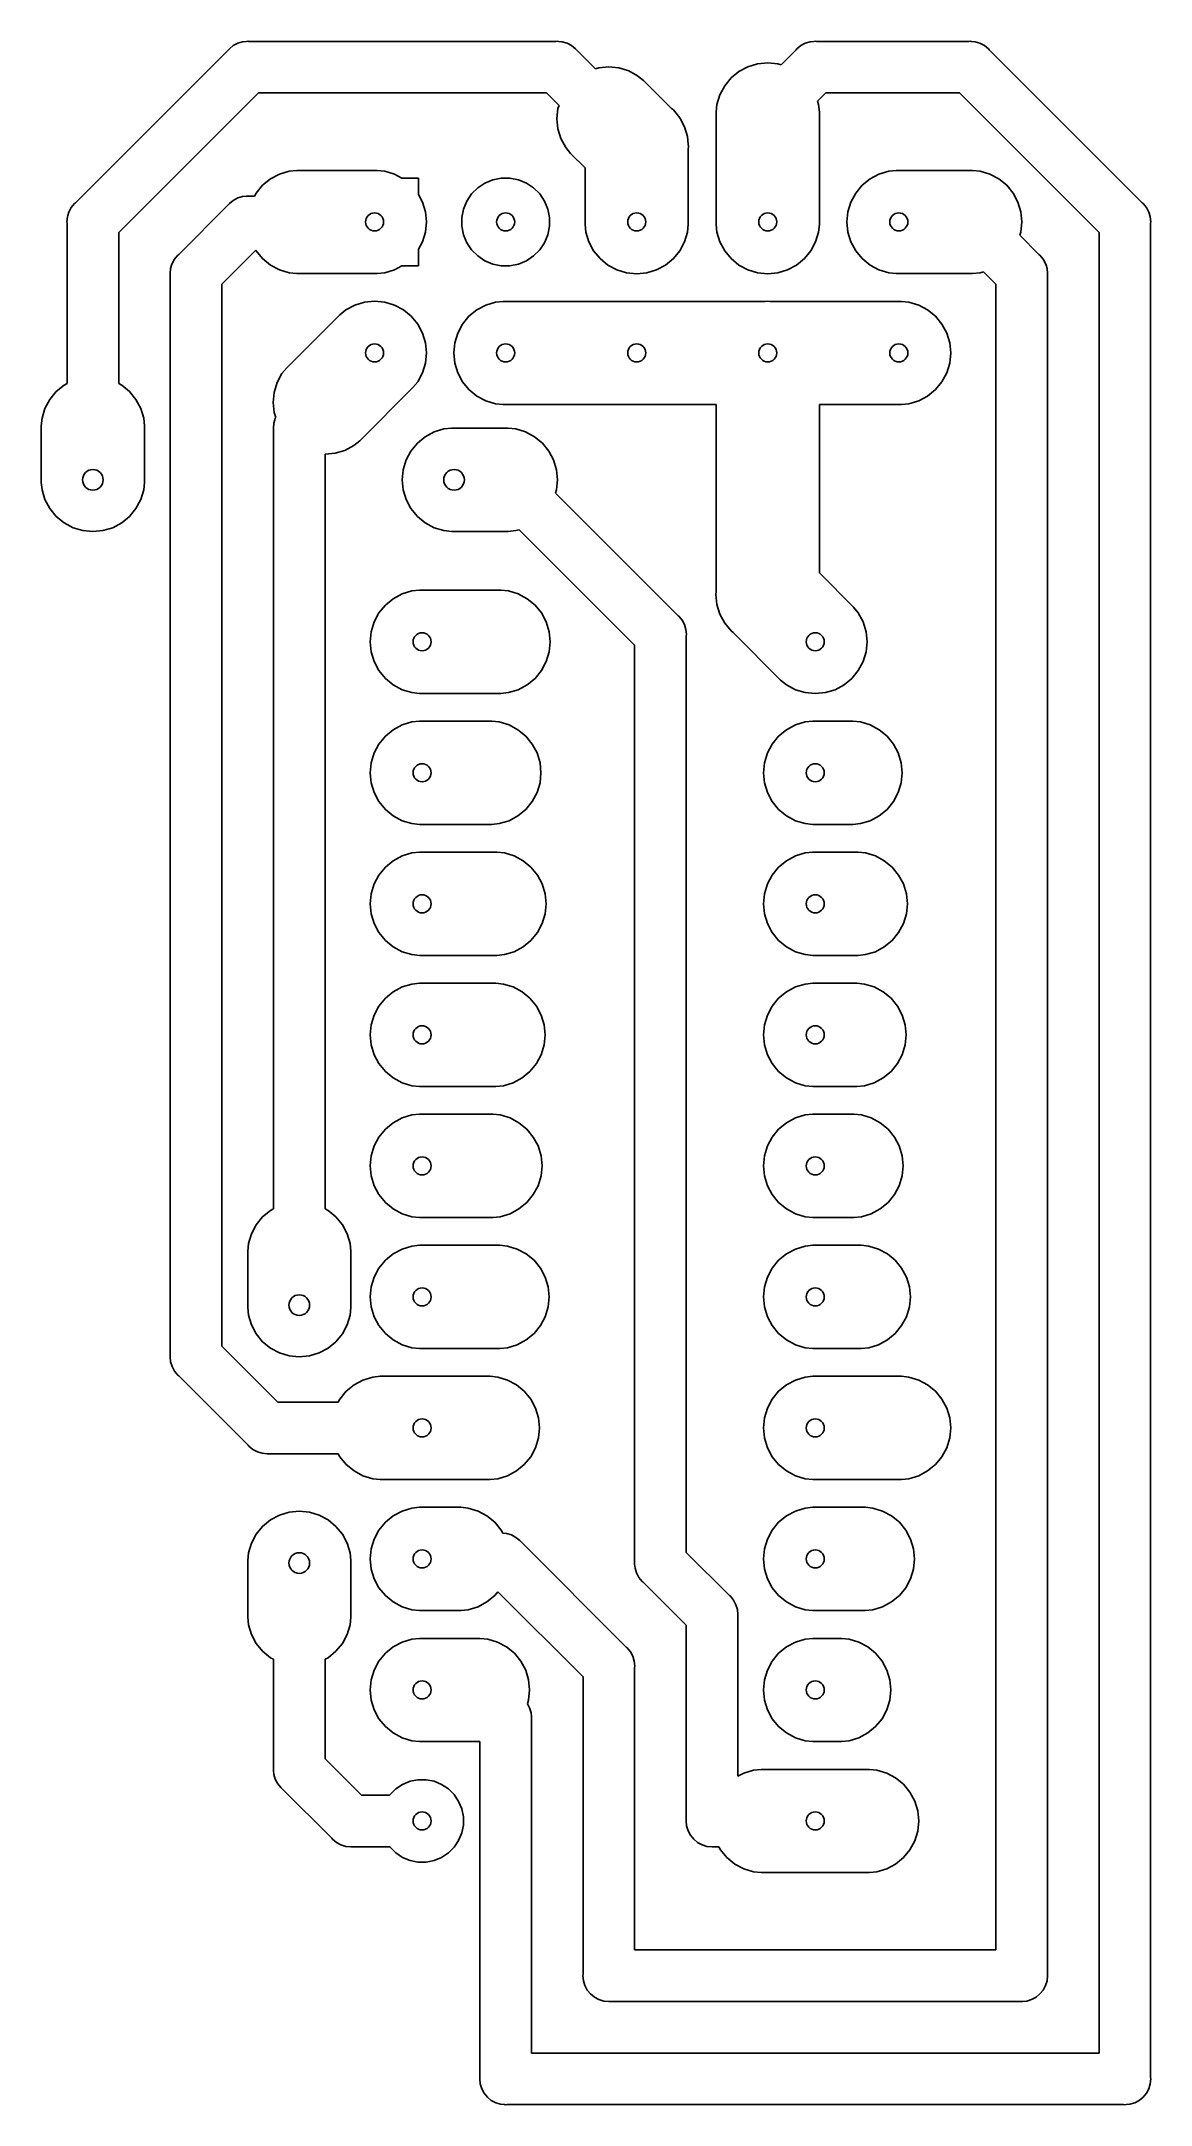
# Model space of a CAD drawing. Extents: x 126 to 147.5, y -120.5 to -80.5.
import ezdxf

# ---------------------------------------------------------------- set-up
doc = ezdxf.new("R2010")
doc.units = 0
doc.layers.add('BLACK', color=7, linetype='CONTINUOUS')

msp = doc.modelspace()

# ---------------------------------------------------------------- linework, layer by layer
at = {"layer": 'BLACK', "linetype": 'CONTINUOUS'}
for p, q in [((126.664, -83.6291), (129.629, -80.6638)), ((129.629, -80.6638), (129.645, -80.6447)), ((129.645, -80.6447), (129.721, -80.5823)), ((129.721, -80.5823), (129.808, -80.5358)), ((129.808, -80.5358), (129.902, -80.5072)), ((129.902, -80.5072), (129.975, -80.5)), ((129.975, -80.5), (130, -80.4976)), ((130, -80.4976), (130.025, -80.5)), ((130.025, -80.5), (135.975, -80.5)), ((135.975, -80.5), (136, -80.4976)), ((136, -80.4976), (136.025, -80.5)), ((136.025, -80.5), (136.098, -80.5072)), ((136.098, -80.5072), (136.192, -80.5358)), ((136.192, -80.5358), (136.279, -80.5823)), ((136.279, -80.5823), (136.355, -80.6447)), ((136.355, -80.6447), (136.371, -80.6638)), ((136.371, -80.6638), (136.741, -81.0336)), ((140.339, -80.9536), (140.629, -80.6638)), ((140.629, -80.6638), (140.645, -80.6447)), ((140.645, -80.6447), (140.721, -80.5823)), ((140.721, -80.5823), (140.808, -80.5358)), ((140.808, -80.5358), (140.902, -80.5072)), ((140.902, -80.5072), (140.975, -80.5)), ((140.975, -80.5), (141, -80.4976)), ((140.975, -80.5), (140.975, -80.5)), ((141, -80.4976), (141.025, -80.5)), ((141.025, -80.5), (143.975, -80.5)), ((143.975, -80.5), (144, -80.4976)), ((144, -80.4976), (144.025, -80.5)), ((144.025, -80.5), (144.098, -80.5072)), ((144.098, -80.5072), (144.192, -80.5358)), ((144.192, -80.5358), (144.279, -80.5823)), ((144.279, -80.5823), (144.355, -80.6447)), ((144.355, -80.6447), (144.371, -80.6638)), ((144.371, -80.6638), (147.336, -83.6291)), ((136.741, -81.0336), (136.804, -81.0145)), ((136.804, -81.0145), (137, -80.9952)), ((137, -80.9952), (137.196, -81.0145)), ((137.196, -81.0145), (137.385, -81.0717)), ((137.385, -81.0717), (137.558, -81.1645)), ((137.558, -81.1645), (137.672, -81.2582)), ((139.369, -81.2095), (139.522, -81.0845)), ((139.522, -81.0845), (139.695, -80.9917)), ((139.695, -80.9917), (139.884, -80.9345)), ((139.884, -80.9345), (140.08, -80.9152)), ((140.08, -80.9152), (140.276, -80.9345)), ((140.276, -80.9345), (140.339, -80.9536)), ((130.207, -81.5), (127.5, -84.2071)), ((135.793, -81.5), (130.207, -81.5)), ((136.034, -81.7408), (135.793, -81.5)), ((137.672, -81.2582), (138.212, -81.7982)), ((139.094, -81.724), (139.152, -81.5355)), ((139.152, -81.5355), (139.245, -81.3617)), ((139.245, -81.3617), (139.369, -81.2095)), ((141.207, -81.5), (141.046, -81.6608)), ((143.793, -81.5), (141.207, -81.5)), ((146.5, -84.2071), (143.793, -81.5)), ((135.995, -82), (136.014, -81.804)), ((136.014, -82.196), (135.995, -82)), ((136.014, -81.804), (136.034, -81.7408)), ((138.212, -81.7982), (138.251, -81.8295)), ((138.251, -81.8295), (138.375, -81.9817)), ((138.375, -81.9817), (138.468, -82.1555)), ((139.08, -81.8709), (139.094, -81.724)), ((139.08, -84.0491), (139.08, -81.8709)), ((141.046, -81.6608), (141.066, -81.724)), ((141.066, -81.724), (141.08, -81.8709)), ((141.08, -81.8709), (141.08, -84.0491)), ((136.072, -82.3845), (136.014, -82.196)), ((136.165, -82.5583), (136.072, -82.3845)), ((138.468, -82.1555), (138.526, -82.344)), ((138.526, -82.344), (138.54, -82.4909)), ((136.258, -82.6724), (136.165, -82.5583)), ((136.54, -82.9542), (136.258, -82.6724)), ((138.54, -82.4909), (138.545, -82.54)), ((138.545, -82.54), (138.54, -82.5891)), ((138.54, -82.5891), (138.54, -84.0491)), ((130.289, -83.2895), (130.442, -83.1645)), ((130.442, -83.1645), (130.615, -83.0717)), ((130.615, -83.0717), (130.804, -83.0145)), ((130.804, -83.0145), (130.951, -83)), ((130.951, -83), (132.509, -83)), ((132.509, -83), (132.656, -83.0145)), ((132.656, -83.0145), (132.845, -83.0717)), ((132.845, -83.0717), (132.991, -83.15)), ((132.991, -83.15), (133.31, -83.15)), ((133.31, -83.15), (133.31, -83.4689)), ((134.597, -83.2467), (134.752, -83.1827)), ((134.752, -83.1827), (134.916, -83.15)), ((134.916, -83.15), (135.084, -83.15)), ((135.084, -83.15), (135.248, -83.1827)), ((135.248, -83.1827), (135.403, -83.2467)), ((136.54, -84.0491), (136.54, -82.9542)), ((141.909, -83.2895), (142.062, -83.1645)), ((142.062, -83.1645), (142.235, -83.0717)), ((142.235, -83.0717), (142.424, -83.0145)), ((142.424, -83.0145), (142.571, -83)), ((142.571, -83), (144.049, -83)), ((144.049, -83), (144.196, -83.0145)), ((144.196, -83.0145), (144.385, -83.0717)), ((144.385, -83.0717), (144.558, -83.1645)), ((144.558, -83.1645), (144.711, -83.2895)), ((129.645, -83.6447), (129.721, -83.5823)), ((129.721, -83.5823), (129.808, -83.5358)), ((129.808, -83.5358), (129.902, -83.5072)), ((129.902, -83.5072), (129.975, -83.5)), ((129.975, -83.5), (130, -83.4976)), ((130, -83.4976), (130.025, -83.5)), ((130.025, -83.5), (130.133, -83.5)), ((130.133, -83.5), (130.165, -83.4417)), ((130.165, -83.4417), (130.289, -83.2895)), ((133.31, -83.4689), (133.388, -83.6155)), ((134.183, -83.7521), (134.247, -83.5974)), ((134.247, -83.5974), (134.34, -83.4582)), ((134.34, -83.4582), (134.458, -83.3398)), ((134.458, -83.3398), (134.597, -83.2467)), ((135.403, -83.2467), (135.542, -83.3398)), ((135.542, -83.3398), (135.66, -83.4582)), ((135.66, -83.4582), (135.753, -83.5974)), ((135.753, -83.5974), (135.817, -83.7521)), ((141.692, -83.6155), (141.785, -83.4417)), ((141.785, -83.4417), (141.909, -83.2895)), ((144.711, -83.2895), (144.835, -83.4417)), ((144.835, -83.4417), (144.928, -83.6155)), ((126.498, -84), (126.507, -83.902)), ((126.5, -84.0246), (126.498, -84)), ((126.507, -83.902), (126.516, -83.8734)), ((126.516, -83.8734), (126.536, -83.8077)), ((126.536, -83.8077), (126.582, -83.7209)), ((126.582, -83.7209), (126.645, -83.6447)), ((126.645, -83.6447), (126.664, -83.6291)), ((128.664, -84.6291), (129.629, -83.6638)), ((129.629, -83.6638), (129.645, -83.6447)), ((133.388, -83.6155), (133.446, -83.804)), ((133.446, -83.804), (133.465, -84)), ((133.465, -84), (133.446, -84.196)), ((134.15, -83.9163), (134.183, -83.7521)), ((134.15, -84.0837), (134.15, -83.9163)), ((135.817, -83.7521), (135.85, -83.9163)), ((135.85, -83.9163), (135.85, -84.0837)), ((141.615, -84), (141.634, -83.804)), ((141.634, -84.196), (141.615, -84)), ((141.634, -83.804), (141.692, -83.6155)), ((144.928, -83.6155), (144.986, -83.804)), ((144.986, -83.804), (145.005, -84)), ((145.005, -84), (144.986, -84.196)), ((147.336, -83.6291), (147.355, -83.6447)), ((147.355, -83.6447), (147.418, -83.7209)), ((147.418, -83.7209), (147.464, -83.8077)), ((147.464, -83.8077), (147.491, -83.8953)), ((147.491, -83.8953), (147.493, -83.902)), ((147.493, -83.902), (147.502, -84)), ((147.502, -84), (147.5, -84.0246)), ((126.5, -87.1334), (126.5, -84.0246)), ((127.5, -84.2071), (127.5, -87.1334)), ((133.388, -84.3845), (133.31, -84.5311)), ((133.446, -84.196), (133.388, -84.3845)), ((134.183, -84.2479), (134.15, -84.0837)), ((134.247, -84.4026), (134.183, -84.2479)), ((134.34, -84.5418), (134.247, -84.4026)), ((135.753, -84.4026), (135.66, -84.5418)), ((135.817, -84.2479), (135.753, -84.4026)), ((135.85, -84.0837), (135.817, -84.2479)), ((136.554, -84.196), (136.54, -84.0491)), ((136.612, -84.3845), (136.554, -84.196)), ((136.705, -84.5583), (136.612, -84.3845)), ((138.468, -84.3845), (138.375, -84.5583)), ((138.526, -84.196), (138.468, -84.3845)), ((138.54, -84.0491), (138.526, -84.196)), ((139.094, -84.196), (139.08, -84.0491)), ((139.152, -84.3845), (139.094, -84.196)), ((139.245, -84.5583), (139.152, -84.3845)), ((141.008, -84.3845), (140.915, -84.5583)), ((141.066, -84.196), (141.008, -84.3845)), ((141.08, -84.0491), (141.066, -84.196)), ((141.692, -84.3845), (141.634, -84.196)), ((141.785, -84.5583), (141.692, -84.3845)), ((144.986, -84.196), (144.966, -84.2592)), ((144.966, -84.2592), (145.336, -84.6291)), ((146.5, -119.5), (146.5, -84.2071)), ((147.5, -84.0246), (147.5, -119.975)), ((128.533, -84.8173), (128.536, -84.8077)), ((128.536, -84.8077), (128.582, -84.7209)), ((128.582, -84.7209), (128.645, -84.6447)), ((128.645, -84.6447), (128.664, -84.6291)), ((130.159, -84.5481), (129.5, -85.2071)), ((130.165, -84.5583), (130.159, -84.5481)), ((130.289, -84.7105), (130.165, -84.5583)), ((130.442, -84.8355), (130.289, -84.7105)), ((133.31, -84.5311), (133.31, -84.85)), ((134.458, -84.6602), (134.34, -84.5418)), ((134.597, -84.7533), (134.458, -84.6602)), ((134.752, -84.8173), (134.597, -84.7533)), ((135.403, -84.7533), (135.248, -84.8173)), ((135.542, -84.6602), (135.403, -84.7533)), ((135.66, -84.5418), (135.542, -84.6602)), ((136.829, -84.7105), (136.705, -84.5583)), ((136.982, -84.8355), (136.829, -84.7105)), ((138.251, -84.7105), (138.098, -84.8355)), ((138.375, -84.5583), (138.251, -84.7105)), ((139.369, -84.7105), (139.245, -84.5583)), ((139.522, -84.8355), (139.369, -84.7105)), ((140.791, -84.7105), (140.638, -84.8355)), ((140.915, -84.5583), (140.791, -84.7105)), ((141.909, -84.7105), (141.785, -84.5583)), ((142.062, -84.8355), (141.909, -84.7105)), ((145.336, -84.6291), (145.355, -84.6447)), ((145.355, -84.6447), (145.418, -84.7209)), ((145.418, -84.7209), (145.464, -84.8077)), ((145.464, -84.8077), (145.473, -84.8355)), ((128.498, -85), (128.507, -84.902)), ((128.5, -85.0246), (128.498, -85)), ((128.5, -105.975), (128.5, -85.0246)), ((128.507, -84.902), (128.533, -84.8173)), ((129.5, -85.2071), (129.5, -105.793)), ((130.615, -84.9283), (130.442, -84.8355)), ((130.804, -84.9855), (130.615, -84.9283)), ((130.951, -85), (130.804, -84.9855)), ((132.509, -85), (130.951, -85)), ((132.656, -84.9855), (132.509, -85)), ((132.845, -84.9283), (132.656, -84.9855)), ((132.991, -84.85), (132.845, -84.9283)), ((133.31, -84.85), (132.991, -84.85)), ((134.916, -84.85), (134.752, -84.8173)), ((135.084, -84.85), (134.916, -84.85)), ((135.248, -84.8173), (135.084, -84.85)), ((137.155, -84.9283), (136.982, -84.8355)), ((137.344, -84.9855), (137.155, -84.9283)), ((137.54, -85.0048), (137.344, -84.9855)), ((137.736, -84.9855), (137.54, -85.0048)), ((137.925, -84.9283), (137.736, -84.9855)), ((138.098, -84.8355), (137.925, -84.9283)), ((139.695, -84.9283), (139.522, -84.8355)), ((139.884, -84.9855), (139.695, -84.9283)), ((140.08, -85.0048), (139.884, -84.9855)), ((140.276, -84.9855), (140.08, -85.0048)), ((140.465, -84.9283), (140.276, -84.9855)), ((140.638, -84.8355), (140.465, -84.9283)), ((142.235, -84.9283), (142.062, -84.8355)), ((142.424, -84.9855), (142.235, -84.9283)), ((142.571, -85), (142.424, -84.9855)), ((144.049, -85), (142.571, -85)), ((144.196, -84.9855), (144.049, -85)), ((144.259, -84.9664), (144.196, -84.9855)), ((144.5, -85.2071), (144.259, -84.9664)), ((144.5, -117.5), (144.5, -85.2071)), ((145.473, -84.8355), (145.493, -84.902)), ((145.493, -84.902), (145.502, -85)), ((145.502, -85), (145.5, -85.0246)), ((145.5, -85.0246), (145.5, -117.975)), ((132.075, -85.6117), (132.264, -85.5545)), ((132.264, -85.5545), (132.46, -85.5352)), ((132.46, -85.5352), (132.656, -85.5545)), ((132.656, -85.5545), (132.845, -85.6117)), ((134.615, -85.6117), (134.804, -85.5545)), ((134.804, -85.5545), (134.951, -85.54)), ((134.951, -85.54), (140.031, -85.54)), ((140.031, -85.54), (140.08, -85.5352)), ((140.08, -85.5352), (140.129, -85.54)), ((140.129, -85.54), (142.669, -85.54)), ((142.669, -85.54), (142.816, -85.5545)), ((142.816, -85.5545), (143.005, -85.6117)), ((130.758, -86.8276), (131.788, -85.7982)), ((131.788, -85.7982), (131.902, -85.7045)), ((131.902, -85.7045), (132.075, -85.6117)), ((132.845, -85.6117), (133.018, -85.7045)), ((133.018, -85.7045), (133.171, -85.8295)), ((133.171, -85.8295), (133.295, -85.9817)), ((133.295, -85.9817), (133.388, -86.1555)), ((134.072, -86.1555), (134.165, -85.9817)), ((134.165, -85.9817), (134.289, -85.8295)), ((134.289, -85.8295), (134.442, -85.7045)), ((134.442, -85.7045), (134.615, -85.6117)), ((143.005, -85.6117), (143.178, -85.7045)), ((143.178, -85.7045), (143.331, -85.8295)), ((143.331, -85.8295), (143.455, -85.9817)), ((143.455, -85.9817), (143.548, -86.1555)), ((133.388, -86.1555), (133.446, -86.344)), ((133.446, -86.344), (133.465, -86.54)), ((133.995, -86.54), (134.014, -86.344)), ((134.014, -86.344), (134.072, -86.1555)), ((143.548, -86.1555), (143.606, -86.344)), ((143.606, -86.344), (143.625, -86.54)), ((133.446, -86.736), (133.388, -86.9245)), ((133.465, -86.54), (133.446, -86.736)), ((134.014, -86.736), (133.995, -86.54)), ((134.072, -86.9245), (134.014, -86.736)), ((143.606, -86.736), (143.548, -86.9245)), ((143.625, -86.54), (143.606, -86.736)), ((126.289, -87.2895), (126.442, -87.1645)), ((126.442, -87.1645), (126.5, -87.1334)), ((127.5, -87.1334), (127.558, -87.1645)), ((127.558, -87.1645), (127.711, -87.2895)), ((130.514, -87.304), (130.572, -87.1155)), ((130.572, -87.1155), (130.665, -86.9417)), ((130.665, -86.9417), (130.758, -86.8276)), ((133.295, -87.0983), (133.202, -87.2124)), ((133.388, -86.9245), (133.295, -87.0983)), ((134.165, -87.0983), (134.072, -86.9245)), ((134.289, -87.2505), (134.165, -87.0983)), ((143.455, -87.0983), (143.331, -87.2505)), ((143.548, -86.9245), (143.455, -87.0983)), ((126.072, -87.6155), (126.165, -87.4417)), ((126.165, -87.4417), (126.289, -87.2895)), ((127.711, -87.2895), (127.835, -87.4417)), ((127.835, -87.4417), (127.928, -87.6155)), ((130.495, -87.5), (130.514, -87.304)), ((130.514, -87.696), (130.495, -87.5)), ((133.202, -87.2124), (132.172, -88.2418)), ((134.442, -87.3755), (134.289, -87.2505)), ((134.615, -87.4683), (134.442, -87.3755)), ((134.804, -87.5255), (134.615, -87.4683)), ((134.951, -87.54), (134.804, -87.5255)), ((139.08, -87.54), (134.951, -87.54)), ((139.08, -91.1709), (139.08, -87.54)), ((142.669, -87.54), (141.08, -87.54)), ((141.08, -87.54), (141.08, -90.8058)), ((142.816, -87.5255), (142.669, -87.54)), ((143.005, -87.4683), (142.816, -87.5255)), ((143.178, -87.3755), (143.005, -87.4683)), ((143.331, -87.2505), (143.178, -87.3755)), ((126, -87.9509), (126.014, -87.804)), ((126, -89.0491), (126, -87.9509)), ((126.014, -87.804), (126.072, -87.6155)), ((127.928, -87.6155), (127.986, -87.804)), ((127.986, -87.804), (128, -87.9509)), ((128, -87.9509), (128, -89.0491)), ((130.498, -88), (130.507, -87.902)), ((130.5, -88.0246), (130.498, -88)), ((130.507, -87.902), (130.527, -87.8362)), ((130.544, -87.7928), (130.514, -87.696)), ((130.527, -87.8362), (130.536, -87.8077)), ((130.536, -87.8077), (130.544, -87.7928)), ((133.804, -88.0145), (133.951, -88)), ((133.951, -88), (135.049, -88)), ((135.049, -88), (135.196, -88.0145)), ((130.5, -103.133), (130.5, -88.0246)), ((132.058, -88.3355), (131.885, -88.4283)), ((132.172, -88.2418), (132.058, -88.3355)), ((133.165, -88.4417), (133.289, -88.2895)), ((133.289, -88.2895), (133.442, -88.1645)), ((133.442, -88.1645), (133.615, -88.0717)), ((133.615, -88.0717), (133.804, -88.0145)), ((135.196, -88.0145), (135.385, -88.0717)), ((135.385, -88.0717), (135.558, -88.1645)), ((135.558, -88.1645), (135.711, -88.2895)), ((135.711, -88.2895), (135.835, -88.4417)), ((131.696, -88.4855), (131.5, -88.5048)), ((131.5, -88.5048), (131.5, -103.133)), ((131.885, -88.4283), (131.696, -88.4855)), ((132.995, -89), (133.014, -88.804)), ((133.014, -88.804), (133.072, -88.6155)), ((133.072, -88.6155), (133.165, -88.4417)), ((135.835, -88.4417), (135.928, -88.6155)), ((135.928, -88.6155), (135.986, -88.804)), ((135.986, -88.804), (136.005, -89)), ((126.014, -89.196), (126, -89.0491)), ((126.072, -89.3845), (126.014, -89.196)), ((127.986, -89.196), (127.928, -89.3845)), ((128, -89.0491), (127.986, -89.196)), ((133.014, -89.196), (132.995, -89)), ((133.072, -89.3845), (133.014, -89.196)), ((135.986, -89.196), (135.966, -89.2592)), ((136.005, -89), (135.986, -89.196)), ((126.165, -89.5583), (126.072, -89.3845)), ((126.289, -89.7105), (126.165, -89.5583)), ((127.835, -89.5583), (127.711, -89.7105)), ((127.928, -89.3845), (127.835, -89.5583)), ((133.165, -89.5583), (133.072, -89.3845)), ((133.289, -89.7105), (133.165, -89.5583)), ((135.966, -89.2592), (136.371, -89.6638)), ((126.442, -89.8355), (126.289, -89.7105)), ((126.615, -89.9283), (126.442, -89.8355)), ((126.804, -89.9855), (126.615, -89.9283)), ((127, -90.0048), (126.804, -89.9855)), ((127.196, -89.9855), (127, -90.0048)), ((127.385, -89.9283), (127.196, -89.9855)), ((127.558, -89.8355), (127.385, -89.9283)), ((127.711, -89.7105), (127.558, -89.8355)), ((133.442, -89.8355), (133.289, -89.7105)), ((133.615, -89.9283), (133.442, -89.8355)), ((133.804, -89.9855), (133.615, -89.9283)), ((133.951, -90), (133.804, -89.9855)), ((135.049, -90), (133.951, -90)), ((135.196, -89.9855), (135.049, -90)), ((135.259, -89.9664), (135.196, -89.9855)), ((135.664, -90.3709), (135.259, -89.9664)), ((136.371, -89.6638), (136.371, -89.6638)), ((136.371, -89.6638), (138.336, -91.6291)), ((137.5, -92.2071), (135.664, -90.3709)), ((135.664, -90.3709), (135.664, -90.3709)), ((141.08, -90.8058), (141.742, -91.4676)), ((132.995, -91.2117), (133.184, -91.1545)), ((133.184, -91.1545), (133.331, -91.14)), ((133.331, -91.14), (134.909, -91.14)), ((134.909, -91.14), (135.056, -91.1545)), ((135.056, -91.1545), (135.245, -91.2117)), ((139.075, -91.22), (139.08, -91.1709)), ((132.452, -91.7555), (132.545, -91.5817)), ((132.545, -91.5817), (132.669, -91.4295)), ((132.669, -91.4295), (132.822, -91.3045)), ((132.822, -91.3045), (132.995, -91.2117)), ((135.245, -91.2117), (135.418, -91.3045)), ((135.418, -91.3045), (135.571, -91.4295)), ((135.571, -91.4295), (135.695, -91.5817)), ((135.695, -91.5817), (135.788, -91.7555)), ((139.094, -91.416), (139.075, -91.22)), ((139.152, -91.6045), (139.094, -91.416)), ((139.245, -91.7783), (139.152, -91.6045)), ((139.152, -91.6045), (139.152, -91.6045)), ((141.742, -91.4676), (141.835, -91.5817)), ((141.835, -91.5817), (141.928, -91.7555)), ((132.375, -92.14), (132.394, -91.944)), ((132.394, -91.944), (132.452, -91.7555)), ((135.788, -91.7555), (135.846, -91.944)), ((135.846, -91.944), (135.865, -92.14)), ((138.336, -91.6291), (138.355, -91.6447)), ((138.355, -91.6447), (138.418, -91.7209)), ((138.418, -91.7209), (138.464, -91.8077)), ((138.464, -91.8077), (138.493, -91.902)), ((138.493, -91.902), (138.497, -91.944)), ((138.497, -91.944), (138.502, -92)), ((138.502, -92), (138.5, -92.0246)), ((139.369, -91.9305), (139.245, -91.7783)), ((139.408, -91.9618), (139.369, -91.9305)), ((140.328, -92.8818), (139.408, -91.9618)), ((141.928, -91.7555), (141.986, -91.944)), ((141.986, -91.944), (142.005, -92.14)), ((132.394, -92.336), (132.375, -92.14)), ((132.452, -92.5245), (132.394, -92.336)), ((135.846, -92.336), (135.788, -92.5245)), ((135.865, -92.14), (135.846, -92.336)), ((137.5, -109.975), (137.5, -92.2071)), ((138.5, -92.0246), (138.5, -109.793)), ((141.986, -92.336), (141.928, -92.5245)), ((142.005, -92.14), (141.986, -92.336)), ((132.545, -92.6983), (132.452, -92.5245)), ((132.669, -92.8505), (132.545, -92.6983)), ((135.695, -92.6983), (135.571, -92.8505)), ((135.788, -92.5245), (135.695, -92.6983)), ((141.835, -92.6983), (141.711, -92.8505)), ((141.928, -92.5245), (141.835, -92.6983)), ((132.822, -92.9755), (132.669, -92.8505)), ((132.995, -93.0683), (132.822, -92.9755)), ((133.184, -93.1255), (132.995, -93.0683)), ((133.331, -93.14), (133.184, -93.1255)), ((134.909, -93.14), (133.331, -93.14)), ((135.056, -93.1255), (134.909, -93.14)), ((135.245, -93.0683), (135.056, -93.1255)), ((135.418, -92.9755), (135.245, -93.0683)), ((135.571, -92.8505), (135.418, -92.9755)), ((140.442, -92.9755), (140.328, -92.8818)), ((140.615, -93.0683), (140.442, -92.9755)), ((140.804, -93.1255), (140.615, -93.0683)), ((141, -93.1448), (140.804, -93.1255)), ((141.196, -93.1255), (141, -93.1448)), ((141.385, -93.0683), (141.196, -93.1255)), ((141.558, -92.9755), (141.385, -93.0683)), ((141.711, -92.8505), (141.558, -92.9755)), ((132.545, -94.1217), (132.669, -93.9695)), ((132.669, -93.9695), (132.822, -93.8445)), ((132.822, -93.8445), (132.995, -93.7517)), ((132.995, -93.7517), (133.184, -93.6945)), ((133.184, -93.6945), (133.331, -93.68)), ((133.331, -93.68), (134.729, -93.68)), ((134.729, -93.68), (134.876, -93.6945)), ((134.876, -93.6945), (135.065, -93.7517)), ((135.065, -93.7517), (135.238, -93.8445)), ((135.238, -93.8445), (135.391, -93.9695)), ((135.391, -93.9695), (135.515, -94.1217)), ((140.165, -94.1217), (140.289, -93.9695)), ((140.289, -93.9695), (140.442, -93.8445)), ((140.442, -93.8445), (140.615, -93.7517)), ((140.615, -93.7517), (140.804, -93.6945)), ((140.804, -93.6945), (140.951, -93.68)), ((140.951, -93.68), (141.729, -93.68)), ((141.729, -93.68), (141.876, -93.6945)), ((141.876, -93.6945), (142.065, -93.7517)), ((142.065, -93.7517), (142.238, -93.8445)), ((142.238, -93.8445), (142.391, -93.9695)), ((142.391, -93.9695), (142.515, -94.1217)), ((132.394, -94.484), (132.452, -94.2955)), ((132.452, -94.2955), (132.545, -94.1217)), ((135.515, -94.1217), (135.608, -94.2955)), ((135.608, -94.2955), (135.666, -94.484)), ((140.014, -94.484), (140.072, -94.2955)), ((140.072, -94.2955), (140.165, -94.1217)), ((142.515, -94.1217), (142.608, -94.2955)), ((142.608, -94.2955), (142.666, -94.484)), ((132.375, -94.68), (132.394, -94.484)), ((132.394, -94.876), (132.375, -94.68)), ((135.666, -94.484), (135.685, -94.68)), ((135.685, -94.68), (135.666, -94.876)), ((139.995, -94.68), (140.014, -94.484)), ((140.014, -94.876), (139.995, -94.68)), ((142.666, -94.484), (142.685, -94.68)), ((142.685, -94.68), (142.666, -94.876)), ((132.452, -95.0645), (132.394, -94.876)), ((132.545, -95.2383), (132.452, -95.0645)), ((135.608, -95.0645), (135.515, -95.2383)), ((135.666, -94.876), (135.608, -95.0645)), ((140.072, -95.0645), (140.014, -94.876)), ((140.165, -95.2383), (140.072, -95.0645)), ((142.608, -95.0645), (142.515, -95.2383)), ((142.666, -94.876), (142.608, -95.0645)), ((132.669, -95.3905), (132.545, -95.2383)), ((132.822, -95.5155), (132.669, -95.3905)), ((132.995, -95.6083), (132.822, -95.5155)), ((133.184, -95.6655), (132.995, -95.6083)), ((135.065, -95.6083), (134.876, -95.6655)), ((135.238, -95.5155), (135.065, -95.6083)), ((135.391, -95.3905), (135.238, -95.5155)), ((135.515, -95.2383), (135.391, -95.3905)), ((140.289, -95.3905), (140.165, -95.2383)), ((140.442, -95.5155), (140.289, -95.3905)), ((140.615, -95.6083), (140.442, -95.5155)), ((140.804, -95.6655), (140.615, -95.6083)), ((142.065, -95.6083), (141.876, -95.6655)), ((142.238, -95.5155), (142.065, -95.6083)), ((142.391, -95.3905), (142.238, -95.5155)), ((142.515, -95.2383), (142.391, -95.3905)), ((133.331, -95.68), (133.184, -95.6655)), ((134.729, -95.68), (133.331, -95.68)), ((134.876, -95.6655), (134.729, -95.68)), ((140.951, -95.68), (140.804, -95.6655)), ((141.729, -95.68), (140.951, -95.68)), ((141.876, -95.6655), (141.729, -95.68)), ((132.669, -96.5095), (132.822, -96.3845)), ((132.822, -96.3845), (132.995, -96.2917)), ((132.995, -96.2917), (133.184, -96.2345)), ((133.184, -96.2345), (133.331, -96.22)), ((133.331, -96.22), (134.829, -96.22)), ((134.829, -96.22), (134.976, -96.2345)), ((134.976, -96.2345), (135.165, -96.2917)), ((135.165, -96.2917), (135.338, -96.3845)), ((135.338, -96.3845), (135.491, -96.5095)), ((140.289, -96.5095), (140.442, -96.3845)), ((140.442, -96.3845), (140.615, -96.2917)), ((140.615, -96.2917), (140.804, -96.2345)), ((140.804, -96.2345), (140.951, -96.22)), ((140.951, -96.22), (141.829, -96.22)), ((141.829, -96.22), (141.976, -96.2345)), ((141.976, -96.2345), (142.165, -96.2917)), ((142.165, -96.2917), (142.338, -96.3845)), ((142.338, -96.3845), (142.491, -96.5095)), ((132.452, -96.8355), (132.545, -96.6617)), ((132.545, -96.6617), (132.669, -96.5095)), ((135.491, -96.5095), (135.615, -96.6617)), ((135.615, -96.6617), (135.708, -96.8355)), ((140.072, -96.8355), (140.165, -96.6617)), ((140.165, -96.6617), (140.289, -96.5095)), ((142.491, -96.5095), (142.615, -96.6617)), ((142.615, -96.6617), (142.708, -96.8355)), ((132.375, -97.22), (132.394, -97.024)), ((132.394, -97.024), (132.452, -96.8355)), ((135.708, -96.8355), (135.766, -97.024)), ((135.766, -97.024), (135.785, -97.22)), ((139.995, -97.22), (140.014, -97.024)), ((140.014, -97.024), (140.072, -96.8355)), ((142.708, -96.8355), (142.766, -97.024)), ((142.766, -97.024), (142.785, -97.22)), ((132.394, -97.416), (132.375, -97.22)), ((132.452, -97.6045), (132.394, -97.416)), ((132.545, -97.7783), (132.452, -97.6045)), ((135.708, -97.6045), (135.615, -97.7783)), ((135.766, -97.416), (135.708, -97.6045)), ((135.785, -97.22), (135.766, -97.416)), ((140.014, -97.416), (139.995, -97.22)), ((140.072, -97.6045), (140.014, -97.416)), ((140.165, -97.7783), (140.072, -97.6045)), ((142.708, -97.6045), (142.615, -97.7783)), ((142.766, -97.416), (142.708, -97.6045)), ((142.785, -97.22), (142.766, -97.416)), ((132.669, -97.9305), (132.545, -97.7783)), ((132.822, -98.0555), (132.669, -97.9305)), ((135.491, -97.9305), (135.338, -98.0555)), ((135.615, -97.7783), (135.491, -97.9305)), ((140.289, -97.9305), (140.165, -97.7783)), ((140.442, -98.0555), (140.289, -97.9305)), ((142.491, -97.9305), (142.338, -98.0555)), ((142.615, -97.7783), (142.491, -97.9305)), ((132.995, -98.1483), (132.822, -98.0555)), ((133.184, -98.2055), (132.995, -98.1483)), ((133.331, -98.22), (133.184, -98.2055)), ((134.829, -98.22), (133.331, -98.22)), ((134.976, -98.2055), (134.829, -98.22)), ((135.165, -98.1483), (134.976, -98.2055)), ((135.338, -98.0555), (135.165, -98.1483)), ((140.615, -98.1483), (140.442, -98.0555)), ((140.804, -98.2055), (140.615, -98.1483)), ((140.951, -98.22), (140.804, -98.2055)), ((141.829, -98.22), (140.951, -98.22)), ((141.976, -98.2055), (141.829, -98.22)), ((142.165, -98.1483), (141.976, -98.2055)), ((142.338, -98.0555), (142.165, -98.1483)), ((132.995, -98.8317), (133.184, -98.7745)), ((133.184, -98.7745), (133.331, -98.76)), ((133.331, -98.76), (134.809, -98.76)), ((134.809, -98.76), (134.956, -98.7745)), ((134.956, -98.7745), (135.145, -98.8317)), ((140.615, -98.8317), (140.804, -98.7745)), ((140.804, -98.7745), (140.951, -98.76)), ((140.951, -98.76), (141.809, -98.76)), ((141.809, -98.76), (141.956, -98.7745)), ((141.956, -98.7745), (142.145, -98.8317)), ((132.452, -99.3755), (132.545, -99.2017)), ((132.545, -99.2017), (132.669, -99.0495)), ((132.669, -99.0495), (132.822, -98.9245)), ((132.822, -98.9245), (132.995, -98.8317)), ((135.145, -98.8317), (135.318, -98.9245)), ((135.318, -98.9245), (135.471, -99.0495)), ((135.471, -99.0495), (135.595, -99.2017)), ((135.595, -99.2017), (135.688, -99.3755)), ((140.072, -99.3755), (140.165, -99.2017)), ((140.165, -99.2017), (140.289, -99.0495)), ((140.289, -99.0495), (140.442, -98.9245)), ((140.442, -98.9245), (140.615, -98.8317)), ((142.145, -98.8317), (142.318, -98.9245)), ((142.318, -98.9245), (142.471, -99.0495)), ((142.471, -99.0495), (142.595, -99.2017)), ((142.595, -99.2017), (142.688, -99.3755)), ((132.375, -99.76), (132.394, -99.564)), ((132.394, -99.564), (132.452, -99.3755)), ((135.688, -99.3755), (135.746, -99.564)), ((135.746, -99.564), (135.765, -99.76)), ((139.995, -99.76), (140.014, -99.564)), ((140.014, -99.564), (140.072, -99.3755)), ((142.688, -99.3755), (142.746, -99.564)), ((142.746, -99.564), (142.765, -99.76)), ((132.394, -99.956), (132.375, -99.76)), ((132.452, -100.145), (132.394, -99.956)), ((135.746, -99.956), (135.688, -100.145)), ((135.765, -99.76), (135.746, -99.956)), ((140.014, -99.956), (139.995, -99.76)), ((140.072, -100.145), (140.014, -99.956)), ((142.746, -99.956), (142.688, -100.145)), ((142.765, -99.76), (142.746, -99.956)), ((132.545, -100.318), (132.452, -100.145)), ((132.669, -100.471), (132.545, -100.318)), ((135.595, -100.318), (135.471, -100.471)), ((135.688, -100.145), (135.595, -100.318)), ((140.165, -100.318), (140.072, -100.145)), ((140.289, -100.471), (140.165, -100.318)), ((142.595, -100.318), (142.471, -100.471)), ((142.688, -100.145), (142.595, -100.318)), ((132.822, -100.595), (132.669, -100.471)), ((132.995, -100.688), (132.822, -100.595)), ((133.184, -100.746), (132.995, -100.688)), ((133.331, -100.76), (133.184, -100.746)), ((134.809, -100.76), (133.331, -100.76)), ((134.956, -100.746), (134.809, -100.76)), ((135.145, -100.688), (134.956, -100.746)), ((135.318, -100.595), (135.145, -100.688)), ((135.471, -100.471), (135.318, -100.595)), ((140.442, -100.595), (140.289, -100.471)), ((140.615, -100.688), (140.442, -100.595)), ((140.804, -100.746), (140.615, -100.688)), ((140.951, -100.76), (140.804, -100.746)), ((141.809, -100.76), (140.951, -100.76)), ((141.956, -100.746), (141.809, -100.76)), ((142.145, -100.688), (141.956, -100.746)), ((142.318, -100.595), (142.145, -100.688)), ((142.471, -100.471), (142.318, -100.595)), ((132.545, -101.742), (132.669, -101.589)), ((132.669, -101.589), (132.822, -101.465)), ((132.822, -101.465), (132.995, -101.372)), ((132.995, -101.372), (133.184, -101.314)), ((133.184, -101.314), (133.331, -101.3)), ((133.331, -101.3), (134.749, -101.3)), ((134.749, -101.3), (134.896, -101.314)), ((134.896, -101.314), (135.085, -101.372)), ((135.085, -101.372), (135.258, -101.465)), ((135.258, -101.465), (135.411, -101.589)), ((135.411, -101.589), (135.535, -101.742)), ((140.165, -101.742), (140.289, -101.589)), ((140.289, -101.589), (140.442, -101.465)), ((140.442, -101.465), (140.615, -101.372)), ((140.615, -101.372), (140.804, -101.314)), ((140.804, -101.314), (140.951, -101.3)), ((140.951, -101.3), (141.749, -101.3)), ((141.749, -101.3), (141.896, -101.314)), ((141.896, -101.314), (142.085, -101.372)), ((142.085, -101.372), (142.258, -101.465)), ((142.258, -101.465), (142.411, -101.589)), ((142.411, -101.589), (142.535, -101.742)), ((132.394, -102.104), (132.452, -101.915)), ((132.452, -101.915), (132.545, -101.742)), ((135.535, -101.742), (135.628, -101.915)), ((135.628, -101.915), (135.686, -102.104)), ((140.014, -102.104), (140.072, -101.915)), ((140.072, -101.915), (140.165, -101.742)), ((142.535, -101.742), (142.628, -101.915)), ((142.628, -101.915), (142.686, -102.104)), ((132.375, -102.3), (132.394, -102.104)), ((132.394, -102.496), (132.375, -102.3)), ((135.686, -102.104), (135.705, -102.3)), ((135.705, -102.3), (135.686, -102.496)), ((139.995, -102.3), (140.014, -102.104)), ((140.014, -102.496), (139.995, -102.3)), ((142.686, -102.104), (142.705, -102.3)), ((142.705, -102.3), (142.686, -102.496)), ((132.452, -102.685), (132.394, -102.496)), ((132.545, -102.858), (132.452, -102.685)), ((135.628, -102.685), (135.535, -102.858)), ((135.686, -102.496), (135.628, -102.685)), ((140.072, -102.685), (140.014, -102.496)), ((140.165, -102.858), (140.072, -102.685)), ((142.628, -102.685), (142.535, -102.858)), ((142.686, -102.496), (142.628, -102.685)), ((130.289, -103.289), (130.442, -103.165)), ((130.442, -103.165), (130.5, -103.133)), ((131.5, -103.133), (131.558, -103.165)), ((131.558, -103.165), (131.711, -103.289)), ((132.669, -103.011), (132.545, -102.858)), ((132.822, -103.135), (132.669, -103.011)), ((132.995, -103.228), (132.822, -103.135)), ((135.258, -103.135), (135.085, -103.228)), ((135.411, -103.011), (135.258, -103.135)), ((135.535, -102.858), (135.411, -103.011)), ((140.289, -103.011), (140.165, -102.858)), ((140.442, -103.135), (140.289, -103.011)), ((140.615, -103.228), (140.442, -103.135)), ((142.258, -103.135), (142.085, -103.228)), ((142.411, -103.011), (142.258, -103.135)), ((142.535, -102.858), (142.411, -103.011)), ((130.072, -103.615), (130.165, -103.442)), ((130.165, -103.442), (130.289, -103.289)), ((131.711, -103.289), (131.835, -103.442)), ((131.835, -103.442), (131.928, -103.615)), ((133.184, -103.286), (132.995, -103.228)), ((133.331, -103.3), (133.184, -103.286)), ((134.749, -103.3), (133.331, -103.3)), ((134.896, -103.286), (134.749, -103.3)), ((135.085, -103.228), (134.896, -103.286)), ((140.804, -103.286), (140.615, -103.228)), ((140.951, -103.3), (140.804, -103.286)), ((141.749, -103.3), (140.951, -103.3)), ((141.896, -103.286), (141.749, -103.3)), ((142.085, -103.228), (141.896, -103.286)), ((130, -103.951), (130.014, -103.804)), ((130, -105.049), (130, -103.951)), ((130.014, -103.804), (130.072, -103.615)), ((131.928, -103.615), (131.986, -103.804)), ((131.986, -103.804), (132, -103.951)), ((132, -103.951), (132, -105.049)), ((132.669, -104.129), (132.822, -104.005)), ((132.822, -104.005), (132.995, -103.912)), ((132.995, -103.912), (133.184, -103.854)), ((133.184, -103.854), (133.331, -103.84)), ((133.331, -103.84), (134.889, -103.84)), ((134.889, -103.84), (135.036, -103.854)), ((135.036, -103.854), (135.225, -103.912)), ((135.225, -103.912), (135.398, -104.005)), ((135.398, -104.005), (135.551, -104.129)), ((140.289, -104.129), (140.442, -104.005)), ((140.442, -104.005), (140.615, -103.912)), ((140.615, -103.912), (140.804, -103.854)), ((140.804, -103.854), (140.951, -103.84)), ((140.951, -103.84), (141.889, -103.84)), ((141.889, -103.84), (142.036, -103.854)), ((142.036, -103.854), (142.225, -103.912)), ((142.225, -103.912), (142.398, -104.005)), ((142.398, -104.005), (142.551, -104.129)), ((132.452, -104.455), (132.545, -104.282)), ((132.545, -104.282), (132.669, -104.129)), ((135.551, -104.129), (135.675, -104.282)), ((135.675, -104.282), (135.768, -104.455)), ((140.072, -104.455), (140.165, -104.282)), ((140.165, -104.282), (140.289, -104.129)), ((142.551, -104.129), (142.675, -104.282)), ((142.675, -104.282), (142.768, -104.455)), ((132.375, -104.84), (132.394, -104.644)), ((132.394, -104.644), (132.452, -104.455)), ((135.768, -104.455), (135.826, -104.644)), ((135.826, -104.644), (135.845, -104.84)), ((139.995, -104.84), (140.014, -104.644)), ((140.014, -104.644), (140.072, -104.455)), ((142.768, -104.455), (142.826, -104.644)), ((142.826, -104.644), (142.845, -104.84)), ((130.014, -105.196), (130, -105.049)), ((130.072, -105.385), (130.014, -105.196)), ((131.986, -105.196), (131.928, -105.385)), ((132, -105.049), (131.986, -105.196)), ((132.394, -105.036), (132.375, -104.84)), ((132.452, -105.225), (132.394, -105.036)), ((135.826, -105.036), (135.768, -105.225)), ((135.845, -104.84), (135.826, -105.036)), ((140.014, -105.036), (139.995, -104.84)), ((140.072, -105.225), (140.014, -105.036)), ((142.826, -105.036), (142.768, -105.225)), ((142.845, -104.84), (142.826, -105.036)), ((130.165, -105.558), (130.072, -105.385)), ((130.289, -105.711), (130.165, -105.558)), ((131.835, -105.558), (131.711, -105.711)), ((131.928, -105.385), (131.835, -105.558)), ((132.545, -105.398), (132.452, -105.225)), ((132.669, -105.551), (132.545, -105.398)), ((132.822, -105.675), (132.669, -105.551)), ((135.551, -105.551), (135.398, -105.675)), ((135.675, -105.398), (135.551, -105.551)), ((135.768, -105.225), (135.675, -105.398)), ((140.165, -105.398), (140.072, -105.225)), ((140.289, -105.551), (140.165, -105.398)), ((140.442, -105.675), (140.289, -105.551)), ((142.551, -105.551), (142.398, -105.675)), ((142.675, -105.398), (142.551, -105.551)), ((142.768, -105.225), (142.675, -105.398)), ((128.498, -106), (128.5, -105.975)), ((128.507, -106.098), (128.498, -106)), ((129.5, -105.793), (130.587, -106.88)), ((130.442, -105.835), (130.289, -105.711)), ((130.615, -105.928), (130.442, -105.835)), ((130.804, -105.986), (130.615, -105.928)), ((131, -106.005), (130.804, -105.986)), ((131.196, -105.986), (131, -106.005)), ((131.385, -105.928), (131.196, -105.986)), ((131.558, -105.835), (131.385, -105.928)), ((131.711, -105.711), (131.558, -105.835)), ((132.995, -105.768), (132.822, -105.675)), ((133.184, -105.826), (132.995, -105.768)), ((133.331, -105.84), (133.184, -105.826)), ((134.889, -105.84), (133.331, -105.84)), ((135.036, -105.826), (134.889, -105.84)), ((135.225, -105.768), (135.036, -105.826)), ((135.398, -105.675), (135.225, -105.768)), ((140.615, -105.768), (140.442, -105.675)), ((140.804, -105.826), (140.615, -105.768)), ((140.951, -105.84), (140.804, -105.826)), ((141.889, -105.84), (140.951, -105.84)), ((142.036, -105.826), (141.889, -105.84)), ((142.225, -105.768), (142.036, -105.826)), ((142.398, -105.675), (142.225, -105.768)), ((128.536, -106.192), (128.507, -106.098)), ((128.582, -106.279), (128.536, -106.192)), ((128.645, -106.355), (128.582, -106.279)), ((128.664, -106.371), (128.645, -106.355)), ((130.009, -107.716), (128.664, -106.371)), ((132.235, -106.452), (132.424, -106.394)), ((132.424, -106.394), (132.571, -106.38)), ((132.571, -106.38), (134.7, -106.38)), ((134.7, -106.38), (134.847, -106.394)), ((134.847, -106.394), (135.036, -106.452)), ((140.615, -106.452), (140.804, -106.394)), ((140.804, -106.394), (140.951, -106.38)), ((140.951, -106.38), (142.669, -106.38)), ((142.669, -106.38), (142.816, -106.394)), ((142.816, -106.394), (143.005, -106.452)), ((131.785, -106.822), (131.909, -106.669)), ((131.909, -106.669), (132.062, -106.545)), ((132.062, -106.545), (132.235, -106.452)), ((135.036, -106.452), (135.21, -106.545)), ((135.21, -106.545), (135.362, -106.669)), ((135.362, -106.669), (135.487, -106.822)), ((140.165, -106.822), (140.289, -106.669)), ((140.289, -106.669), (140.442, -106.545)), ((140.442, -106.545), (140.615, -106.452)), ((143.005, -106.452), (143.178, -106.545)), ((143.178, -106.545), (143.331, -106.669)), ((143.331, -106.669), (143.455, -106.822)), ((130.587, -106.88), (131.753, -106.88)), ((131.753, -106.88), (131.785, -106.822)), ((135.487, -106.822), (135.58, -106.995)), ((135.58, -106.995), (135.637, -107.184)), ((135.637, -107.184), (135.656, -107.38)), ((139.995, -107.38), (140.014, -107.184)), ((140.014, -107.184), (140.072, -106.995)), ((140.072, -106.995), (140.165, -106.822)), ((143.455, -106.822), (143.548, -106.995)), ((143.548, -106.995), (143.606, -107.184)), ((143.606, -107.184), (143.625, -107.38)), ((135.637, -107.576), (135.58, -107.765)), ((135.656, -107.38), (135.637, -107.576)), ((140.014, -107.576), (139.995, -107.38)), ((140.072, -107.765), (140.014, -107.576)), ((143.606, -107.576), (143.548, -107.765)), ((143.625, -107.38), (143.606, -107.576)), ((130.025, -107.735), (130.009, -107.716)), ((130.101, -107.798), (130.025, -107.735)), ((130.188, -107.844), (130.101, -107.798)), ((130.282, -107.873), (130.188, -107.844)), ((130.38, -107.882), (130.282, -107.873)), ((130.405, -107.88), (130.38, -107.882)), ((131.753, -107.88), (130.405, -107.88)), ((131.785, -107.938), (131.753, -107.88)), ((131.909, -108.091), (131.785, -107.938)), ((135.487, -107.938), (135.362, -108.091)), ((135.58, -107.765), (135.487, -107.938)), ((140.165, -107.938), (140.072, -107.765)), ((140.289, -108.091), (140.165, -107.938)), ((143.455, -107.938), (143.331, -108.091)), ((143.548, -107.765), (143.455, -107.938)), ((132.062, -108.215), (131.909, -108.091)), ((132.235, -108.308), (132.062, -108.215)), ((132.424, -108.366), (132.235, -108.308)), ((132.571, -108.38), (132.424, -108.366)), ((134.7, -108.38), (132.571, -108.38)), ((134.847, -108.366), (134.7, -108.38)), ((135.036, -108.308), (134.847, -108.366)), ((135.21, -108.215), (135.036, -108.308)), ((135.362, -108.091), (135.21, -108.215)), ((140.442, -108.215), (140.289, -108.091)), ((140.615, -108.308), (140.442, -108.215)), ((140.804, -108.366), (140.615, -108.308)), ((140.951, -108.38), (140.804, -108.366)), ((142.669, -108.38), (140.951, -108.38)), ((142.816, -108.366), (142.669, -108.38)), ((143.005, -108.308), (142.816, -108.366)), ((143.178, -108.215), (143.005, -108.308)), ((143.331, -108.091), (143.178, -108.215)), ((130.289, -109.289), (130.442, -109.165)), ((130.442, -109.165), (130.615, -109.072)), ((130.615, -109.072), (130.804, -109.014)), ((130.804, -109.014), (131, -108.995)), ((131, -108.995), (131.196, -109.014)), ((131.196, -109.014), (131.385, -109.072)), ((131.385, -109.072), (131.558, -109.165)), ((131.558, -109.165), (131.711, -109.289)), ((132.545, -109.362), (132.669, -109.209)), ((132.669, -109.209), (132.822, -109.085)), ((132.822, -109.085), (132.995, -108.992)), ((132.995, -108.992), (133.184, -108.934)), ((133.184, -108.934), (133.331, -108.92)), ((133.331, -108.92), (134.129, -108.92)), ((134.129, -108.92), (134.276, -108.934)), ((134.276, -108.934), (134.465, -108.992)), ((134.465, -108.992), (134.638, -109.085)), ((134.638, -109.085), (134.791, -109.209)), ((134.791, -109.209), (134.915, -109.362)), ((140.165, -109.362), (140.289, -109.209)), ((140.289, -109.209), (140.442, -109.085)), ((140.442, -109.085), (140.615, -108.992)), ((140.615, -108.992), (140.804, -108.934)), ((140.804, -108.934), (140.951, -108.92)), ((140.951, -108.92), (141.969, -108.92)), ((141.969, -108.92), (142.116, -108.934)), ((142.116, -108.934), (142.305, -108.992)), ((142.305, -108.992), (142.478, -109.085)), ((142.478, -109.085), (142.631, -109.209)), ((142.631, -109.209), (142.755, -109.362)), ((130.072, -109.615), (130.165, -109.442)), ((130.165, -109.442), (130.289, -109.289)), ((131.711, -109.289), (131.835, -109.442)), ((131.835, -109.442), (131.928, -109.615)), ((132.394, -109.724), (132.452, -109.535)), ((132.452, -109.535), (132.545, -109.362)), ((134.915, -109.362), (134.947, -109.42)), ((134.947, -109.42), (135.018, -109.427)), ((135.018, -109.427), (135.112, -109.456)), ((135.112, -109.456), (135.199, -109.502)), ((135.199, -109.502), (135.275, -109.565)), ((135.275, -109.565), (135.291, -109.584)), ((135.291, -109.584), (137.336, -111.629)), ((140.014, -109.724), (140.072, -109.535)), ((140.072, -109.535), (140.165, -109.362)), ((142.755, -109.362), (142.848, -109.535)), ((142.848, -109.535), (142.906, -109.724)), ((130, -109.951), (130.014, -109.804)), ((130, -111.049), (130, -109.951)), ((130.014, -109.804), (130.072, -109.615)), ((131.928, -109.615), (131.986, -109.804)), ((131.986, -109.804), (132, -109.951)), ((132, -109.951), (132, -111.049)), ((132.375, -109.92), (132.394, -109.724)), ((132.394, -110.116), (132.375, -109.92)), ((137.498, -110), (137.5, -109.975)), ((137.5, -110.025), (137.498, -110)), ((138.5, -109.793), (139.336, -110.629)), ((139.995, -109.92), (140.014, -109.724)), ((140.014, -110.116), (139.995, -109.92)), ((142.906, -109.724), (142.925, -109.92)), ((142.925, -109.92), (142.906, -110.116)), ((132.452, -110.305), (132.394, -110.116)), ((132.545, -110.478), (132.452, -110.305)), ((137.507, -110.098), (137.5, -110.025)), ((137.536, -110.192), (137.507, -110.098)), ((137.582, -110.279), (137.536, -110.192)), ((137.645, -110.355), (137.582, -110.279)), ((137.664, -110.371), (137.645, -110.355)), ((138.5, -111.207), (137.664, -110.371)), ((140.072, -110.305), (140.014, -110.116)), ((140.165, -110.478), (140.072, -110.305)), ((142.848, -110.305), (142.755, -110.478)), ((142.906, -110.116), (142.848, -110.305)), ((132.669, -110.631), (132.545, -110.478)), ((132.822, -110.755), (132.669, -110.631)), ((132.995, -110.848), (132.822, -110.755)), ((134.638, -110.755), (134.465, -110.848)), ((134.791, -110.631), (134.638, -110.755)), ((134.85, -110.558), (134.791, -110.631)), ((136.5, -112.207), (134.85, -110.558)), ((139.336, -110.629), (139.355, -110.645)), ((139.355, -110.645), (139.418, -110.721)), ((139.418, -110.721), (139.464, -110.808)), ((139.464, -110.808), (139.493, -110.902)), ((140.289, -110.631), (140.165, -110.478)), ((140.442, -110.755), (140.289, -110.631)), ((140.615, -110.848), (140.442, -110.755)), ((142.478, -110.755), (142.305, -110.848)), ((142.631, -110.631), (142.478, -110.755)), ((142.755, -110.478), (142.631, -110.631)), ((130.014, -111.196), (130, -111.049)), ((130.072, -111.385), (130.014, -111.196)), ((131.986, -111.196), (131.928, -111.385)), ((132, -111.049), (131.986, -111.196)), ((133.184, -110.906), (132.995, -110.848)), ((133.331, -110.92), (133.184, -110.906)), ((134.129, -110.92), (133.331, -110.92)), ((134.276, -110.906), (134.129, -110.92)), ((134.465, -110.848), (134.276, -110.906)), ((138.5, -114.975), (138.5, -111.207)), ((139.493, -110.902), (139.502, -111)), ((139.502, -111), (139.5, -111.025)), ((139.5, -111.025), (139.5, -114.133)), ((140.804, -110.906), (140.615, -110.848)), ((140.951, -110.92), (140.804, -110.906)), ((141.969, -110.92), (140.951, -110.92)), ((142.116, -110.906), (141.969, -110.92)), ((142.305, -110.848), (142.116, -110.906)), ((130.165, -111.558), (130.072, -111.385)), ((130.289, -111.711), (130.165, -111.558)), ((131.835, -111.558), (131.711, -111.711)), ((131.928, -111.385), (131.835, -111.558)), ((132.822, -111.625), (132.995, -111.532)), ((132.995, -111.532), (133.184, -111.474)), ((133.184, -111.474), (133.331, -111.46)), ((133.331, -111.46), (134.509, -111.46)), ((134.509, -111.46), (134.656, -111.474)), ((134.656, -111.474), (134.845, -111.532)), ((134.845, -111.532), (135.018, -111.625)), ((140.442, -111.625), (140.615, -111.532)), ((140.615, -111.532), (140.804, -111.474)), ((140.804, -111.474), (140.951, -111.46)), ((140.951, -111.46), (141.509, -111.46)), ((141.509, -111.46), (141.656, -111.474)), ((141.656, -111.474), (141.845, -111.532)), ((141.845, -111.532), (142.018, -111.625)), ((130.442, -111.835), (130.289, -111.711)), ((130.5, -111.867), (130.442, -111.835)), ((130.5, -113.975), (130.5, -111.867)), ((131.558, -111.835), (131.5, -111.867)), ((131.5, -111.867), (131.5, -113.793)), ((131.711, -111.711), (131.558, -111.835)), ((132.452, -112.075), (132.545, -111.902)), ((132.545, -111.902), (132.669, -111.749)), ((132.669, -111.749), (132.822, -111.625)), ((135.018, -111.625), (135.171, -111.749)), ((135.171, -111.749), (135.295, -111.902)), ((135.295, -111.902), (135.388, -112.075)), ((137.336, -111.629), (137.355, -111.645)), ((137.355, -111.645), (137.418, -111.721)), ((137.418, -111.721), (137.464, -111.808)), ((137.464, -111.808), (137.493, -111.902)), ((137.493, -111.902), (137.497, -111.95)), ((137.497, -111.95), (137.502, -112)), ((137.502, -112), (137.5, -112.025)), ((140.072, -112.075), (140.165, -111.902)), ((140.165, -111.902), (140.289, -111.749)), ((140.289, -111.749), (140.442, -111.625)), ((142.018, -111.625), (142.171, -111.749)), ((142.171, -111.749), (142.295, -111.902)), ((142.295, -111.902), (142.388, -112.075)), ((132.375, -112.46), (132.394, -112.264)), ((132.394, -112.264), (132.452, -112.075)), ((135.388, -112.075), (135.446, -112.264)), ((135.446, -112.264), (135.465, -112.46)), ((136.5, -117.975), (136.5, -112.207)), ((137.5, -112.025), (137.5, -117.5)), ((139.995, -112.46), (140.014, -112.264)), ((140.014, -112.264), (140.072, -112.075)), ((142.388, -112.075), (142.446, -112.264)), ((142.446, -112.264), (142.465, -112.46)), ((132.394, -112.656), (132.375, -112.46)), ((132.452, -112.845), (132.394, -112.656)), ((135.446, -112.656), (135.423, -112.731)), ((135.423, -112.731), (135.464, -112.808)), ((135.465, -112.46), (135.446, -112.656)), ((135.464, -112.808), (135.493, -112.902)), ((140.014, -112.656), (139.995, -112.46)), ((140.072, -112.845), (140.014, -112.656)), ((142.446, -112.656), (142.388, -112.845)), ((142.465, -112.46), (142.446, -112.656)), ((132.545, -113.018), (132.452, -112.845)), ((132.669, -113.171), (132.545, -113.018)), ((132.822, -113.295), (132.669, -113.171)), ((135.493, -112.902), (135.5, -112.975)), ((135.5, -112.975), (135.5, -112.975)), ((135.5, -112.975), (135.502, -113)), ((135.502, -113), (135.5, -113.025)), ((135.5, -113.025), (135.5, -119.5)), ((140.165, -113.018), (140.072, -112.845)), ((140.289, -113.171), (140.165, -113.018)), ((140.442, -113.295), (140.289, -113.171)), ((142.171, -113.171), (142.018, -113.295)), ((142.295, -113.018), (142.171, -113.171)), ((142.388, -112.845), (142.295, -113.018)), ((132.995, -113.388), (132.822, -113.295)), ((133.184, -113.446), (132.995, -113.388)), ((133.331, -113.46), (133.184, -113.446)), ((134.5, -113.46), (133.331, -113.46)), ((134.5, -119.975), (134.5, -113.46)), ((140.615, -113.388), (140.442, -113.295)), ((140.804, -113.446), (140.615, -113.388)), ((140.951, -113.46), (140.804, -113.446)), ((141.509, -113.46), (140.951, -113.46)), ((141.656, -113.446), (141.509, -113.46)), ((141.845, -113.388), (141.656, -113.446)), ((142.018, -113.295), (141.845, -113.388)), ((130.498, -114), (130.5, -113.975)), ((130.5, -114.025), (130.498, -114)), ((131.5, -113.793), (132.207, -114.5)), ((139.804, -114.014), (139.951, -114)), ((139.951, -114), (142.049, -114)), ((142.049, -114), (142.196, -114.014)), ((130.507, -114.098), (130.5, -114.025)), ((130.536, -114.192), (130.507, -114.098)), ((130.582, -114.279), (130.536, -114.192)), ((130.645, -114.355), (130.582, -114.279)), ((130.664, -114.371), (130.645, -114.355)), ((131.629, -115.336), (130.664, -114.371)), ((132.759, -114.49), (132.87, -114.379)), ((132.87, -114.379), (133.001, -114.291)), ((133.001, -114.291), (133.147, -114.231)), ((133.147, -114.231), (133.301, -114.2)), ((133.301, -114.2), (133.459, -114.2)), ((133.459, -114.2), (133.613, -114.231)), ((133.613, -114.231), (133.759, -114.291)), ((133.759, -114.291), (133.89, -114.379)), ((133.89, -114.379), (134.001, -114.49)), ((139.5, -114.133), (139.615, -114.072)), ((139.615, -114.072), (139.804, -114.014)), ((142.196, -114.014), (142.385, -114.072)), ((142.385, -114.072), (142.558, -114.165)), ((142.558, -114.165), (142.711, -114.289)), ((142.711, -114.289), (142.835, -114.442)), ((132.207, -114.5), (132.752, -114.5)), ((132.752, -114.5), (132.759, -114.49)), ((134.001, -114.49), (134.089, -114.621)), ((134.089, -114.621), (134.149, -114.767)), ((134.149, -114.767), (134.18, -114.921)), ((142.835, -114.442), (142.928, -114.615)), ((142.928, -114.615), (142.986, -114.804)), ((142.986, -114.804), (143.005, -115)), ((134.18, -115.079), (134.149, -115.233)), ((134.18, -114.921), (134.18, -115.079)), ((138.498, -115), (138.5, -114.975)), ((138.507, -115.098), (138.498, -115)), ((138.536, -115.192), (138.507, -115.098)), ((138.582, -115.279), (138.536, -115.192)), ((138.536, -115.192), (138.536, -115.192)), ((142.986, -115.196), (142.928, -115.385)), ((143.005, -115), (142.986, -115.196)), ((131.645, -115.355), (131.629, -115.336)), ((131.721, -115.418), (131.645, -115.355)), ((131.808, -115.464), (131.721, -115.418)), ((131.902, -115.493), (131.808, -115.464)), ((132, -115.502), (131.902, -115.493)), ((132.025, -115.5), (132, -115.502)), ((132.752, -115.5), (132.025, -115.5)), ((132.759, -115.51), (132.752, -115.5)), ((132.87, -115.621), (132.759, -115.51)), ((134.001, -115.51), (133.89, -115.621)), ((134.089, -115.379), (134.001, -115.51)), ((134.149, -115.233), (134.089, -115.379)), ((138.645, -115.355), (138.582, -115.279)), ((138.721, -115.418), (138.645, -115.355)), ((138.808, -115.464), (138.721, -115.418)), ((138.902, -115.493), (138.808, -115.464)), ((139, -115.502), (138.902, -115.493)), ((139.025, -115.5), (139, -115.502)), ((139.133, -115.5), (139.025, -115.5)), ((139.165, -115.558), (139.133, -115.5)), ((139.289, -115.711), (139.165, -115.558)), ((142.835, -115.558), (142.711, -115.711)), ((142.928, -115.385), (142.835, -115.558)), ((133.001, -115.709), (132.87, -115.621)), ((133.147, -115.769), (133.001, -115.709)), ((133.301, -115.8), (133.147, -115.769)), ((133.459, -115.8), (133.301, -115.8)), ((133.613, -115.769), (133.459, -115.8)), ((133.759, -115.709), (133.613, -115.769)), ((133.89, -115.621), (133.759, -115.709)), ((139.442, -115.835), (139.289, -115.711)), ((139.615, -115.928), (139.442, -115.835)), ((139.804, -115.986), (139.615, -115.928)), ((139.951, -116), (139.804, -115.986)), ((142.049, -116), (139.951, -116)), ((142.196, -115.986), (142.049, -116)), ((142.385, -115.928), (142.196, -115.986)), ((142.558, -115.835), (142.385, -115.928)), ((142.711, -115.711), (142.558, -115.835)), ((137.5, -117.5), (144.5, -117.5)), ((136.498, -118), (136.5, -117.975)), ((136.507, -118.098), (136.498, -118)), ((145.502, -118), (145.493, -118.098)), ((145.5, -117.975), (145.502, -118)), ((136.536, -118.192), (136.507, -118.098)), ((136.582, -118.279), (136.536, -118.192)), ((136.645, -118.355), (136.582, -118.279)), ((136.721, -118.418), (136.645, -118.355)), ((145.355, -118.355), (145.279, -118.418)), ((145.418, -118.279), (145.355, -118.355)), ((145.464, -118.192), (145.418, -118.279)), ((145.493, -118.098), (145.464, -118.192)), ((136.808, -118.464), (136.721, -118.418)), ((136.902, -118.493), (136.808, -118.464)), ((137, -118.502), (136.902, -118.493)), ((137.025, -118.5), (137, -118.502)), ((144.975, -118.5), (137.025, -118.5)), ((145, -118.502), (144.975, -118.5)), ((145.025, -118.5), (145, -118.502)), ((145.098, -118.493), (145.025, -118.5)), ((145.192, -118.464), (145.098, -118.493)), ((145.279, -118.418), (145.192, -118.464)), ((135.5, -119.5), (146.5, -119.5)), ((134.498, -120), (134.5, -119.975)), ((134.507, -120.098), (134.498, -120)), ((147.502, -120), (147.493, -120.098)), ((147.5, -119.975), (147.502, -120)), ((134.536, -120.192), (134.507, -120.098)), ((134.582, -120.279), (134.536, -120.192)), ((134.645, -120.355), (134.582, -120.279)), ((134.721, -120.418), (134.645, -120.355)), ((147.355, -120.355), (147.279, -120.418)), ((147.418, -120.279), (147.355, -120.355)), ((147.464, -120.192), (147.418, -120.279)), ((147.493, -120.098), (147.464, -120.192)), ((134.808, -120.464), (134.721, -120.418)), ((134.902, -120.493), (134.808, -120.464)), ((134.975, -120.5), (134.902, -120.493)), ((135, -120.502), (134.975, -120.5)), ((135.025, -120.5), (135, -120.502)), ((146.975, -120.5), (135.025, -120.5)), ((147, -120.502), (146.975, -120.5)), ((147.025, -120.5), (147, -120.502)), ((147.098, -120.493), (147.025, -120.5)), ((147.192, -120.464), (147.098, -120.493)), ((147.279, -120.418), (147.192, -120.464))]:
    msp.add_line(p, q, dxfattribs=at)
at = {"layer": 'BLACK'}
for centre, radius in [((132.46, -84), 0.175), ((135, -84), 0.175), ((137.54, -84), 0.175), ((140.08, -84), 0.175), ((142.62, -84), 0.175), ((132.46, -86.54), 0.175), ((135, -86.54), 0.175), ((137.54, -86.54), 0.175), ((140.08, -86.54), 0.175), ((142.62, -86.54), 0.175), ((127, -89), 0.2), ((134, -89), 0.2), ((133.38, -92.14), 0.175), ((141, -92.14), 0.175), ((133.38, -94.68), 0.175), ((141, -94.68), 0.175), ((133.38, -97.22), 0.175), ((141, -97.22), 0.175), ((133.38, -99.76), 0.175), ((141, -99.76), 0.175), ((133.38, -102.3), 0.175), ((141, -102.3), 0.175), ((131, -105), 0.2), ((133.38, -104.84), 0.175), ((141, -104.84), 0.175), ((133.38, -107.38), 0.175), ((141, -107.38), 0.175), ((131, -110), 0.2), ((133.38, -109.92), 0.175), ((141, -109.92), 0.175), ((133.38, -112.46), 0.175), ((141, -112.46), 0.175), ((133.38, -115), 0.175), ((141, -115), 0.175)]:
    msp.add_circle(centre, radius, dxfattribs=at)

doc.saveas('drawing.dxf')
